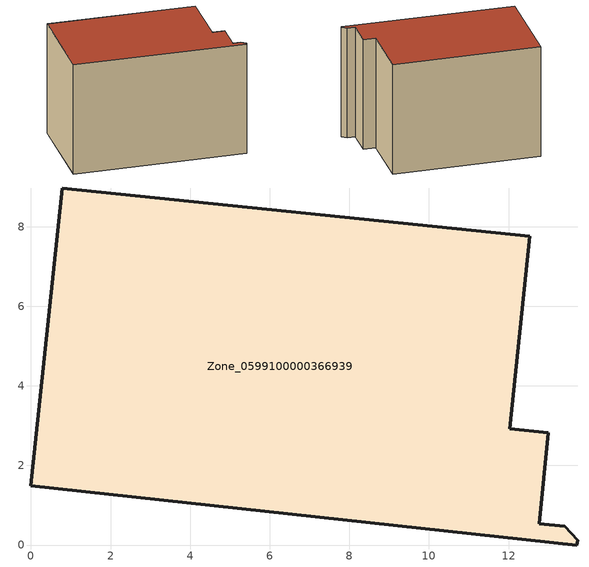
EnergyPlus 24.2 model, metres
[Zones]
Zone_0599100000366939
 floor ground (C_G): 0,1.49 0.78,8.97 12.53,7.76 12.03,2.92 13,2.82 12.78,0.53 13.41,0.47 13.73,0.12 13.72,0 z0
 wall outside (C_F): 0.78,8.97 0,1.49 13.72,0 13.73,0.12 13.41,0.47 12.78,0.53 13,2.82 12.03,2.92 12.53,7.76 0.78,8.97 z0:9.29
 roof outside (C_R): 13.72,0 13.73,0.12 13.41,0.47 12.78,0.53 13,2.82 12.03,2.92 12.53,7.76 0.78,8.97 0,1.49 z9.29
[BUILDING]
Pand.0599100000366939: North Axis=0; Terrain=City; Loads Convergence Tolerance Value=0.04; Temperature Convergence Tolerance Value=0.4; Solar Distribution=FullExterior; Maximum Number of Warmup Days=25; Minimum Number of Warmup Days=1
[Site:Location]
Rotterdam.The.Hague.AP_ZH_NLD Design_Conditions: Latitude=51.96; Longitude=4.45; Time Zone=1; Elevation=-4.5
[SITE:GROUNDTEMPERATURE:BUILDINGSURFACE]
18, 18, 18, 18, 18, 18, 18, 18, 18, 18, 18, 18
[MATERIAL] Thermal Absorptance=0.9; Solar Absorptance=0.7; Visible Absorptance=0.7
Name | Roughness | Thickness | Conductivity | Density | Specific Heat
G.TI.1992-2005 | MediumSmooth | 0.15 | 0.06 | 540 | 1210
F.TI.1992-2005 | Rough | 0.3 | 0.12 | 1920 | 840
R.TI.1992-2005 | MediumRough | 0.2 | 0.08 | 1500 | 1000
[CONSTRUCTION]
C_G: G.TI.1992-2005
C_F: F.TI.1992-2005
C_R: R.TI.1992-2005
[ZONE]
Zone_0599100000366939: Type=1; Multiplier=1; Ceiling Height=Autocalculate; Volume=Autocalculate; Floor Area=autocalculate; Part of Total Floor Area=Yes
[ZONEINFILTRATION:DESIGNFLOWRATE]
Infil_Zone_0599100000366939: Zone or ZoneList or Space or SpaceList=Zone_0599100000366939; Schedule=AlwaysOn; Design Flow Rate Calculation Method=Flow/Area; Flow Rate per Floor Area=0.0015; Constant Term Coefficient=1; Temperature Term Coefficient=0; Velocity Term Coefficient=0; Velocity Squared Term Coefficient=0
[HVACTEMPLATE:ZONE:IDEALLOADSAIRSYSTEM]
Zone_0599100000366939: Maximum Heating Supply Air Temperature=50; Minimum Cooling Supply Air Temperature=13; Maximum Heating Supply Air Humidity Ratio=0.0156; Minimum Cooling Supply Air Humidity Ratio=0.0077; Heating Limit=NoLimit; Cooling Limit=NoLimit; Dehumidification Control Type=ConstantSensibleHeatRatio; Cooling Sensible Heat Ratio=0.7; Dehumidification Setpoint=60; Humidification Control Type=None; Humidification Setpoint=30; Outdoor Air Method=None; Outdoor Air Flow Rate per Person=0.00944; Outdoor Air Flow Rate per Zone Floor Area=0; Outdoor Air Flow Rate per Zone=0; Demand Controlled Ventilation Type=None; Outdoor Air Economizer Type=NoEconomizer; Heat Recovery Type=None; Sensible Heat Recovery Effectiveness=0.7; Latent Heat Recovery Effectiveness=0.65
[ZONECONTROL:THERMOSTAT]
ThermostatControl_Zone_0599100000366939: Zone or ZoneList=Zone_0599100000366939; Control Type Schedule=DualSetpointControlType; Control 1=Thermostat_Zone_0599100000366939; Temperature Difference Between Cutout And Setpoint=0
[THERMOSTATSETPOINT:DUALSETPOINT]
Thermostat_Zone_0599100000366939: Heating Setpoint Temperature Schedule=HeatingSetpoint_Zone_0599100000366939; Cooling Setpoint Temperature Schedule=CoolingSetpoint_Zone_0599100000366939
[SCHEDULE:COMPACT]
HeatingSetpoint_Zone_0599100000366939: Through: 12/31, For: AllDays, Until: 24:00, 21
CoolingSetpoint_Zone_0599100000366939: Through: 12/31, For: AllDays, Until: 24:00, 24
DualSetpointControlType: Through: 12/31, For: AllDays, Until: 24:00, 4
AlwaysOn: Through: 12/31, For: AllDays, Until: 24:00, 1
